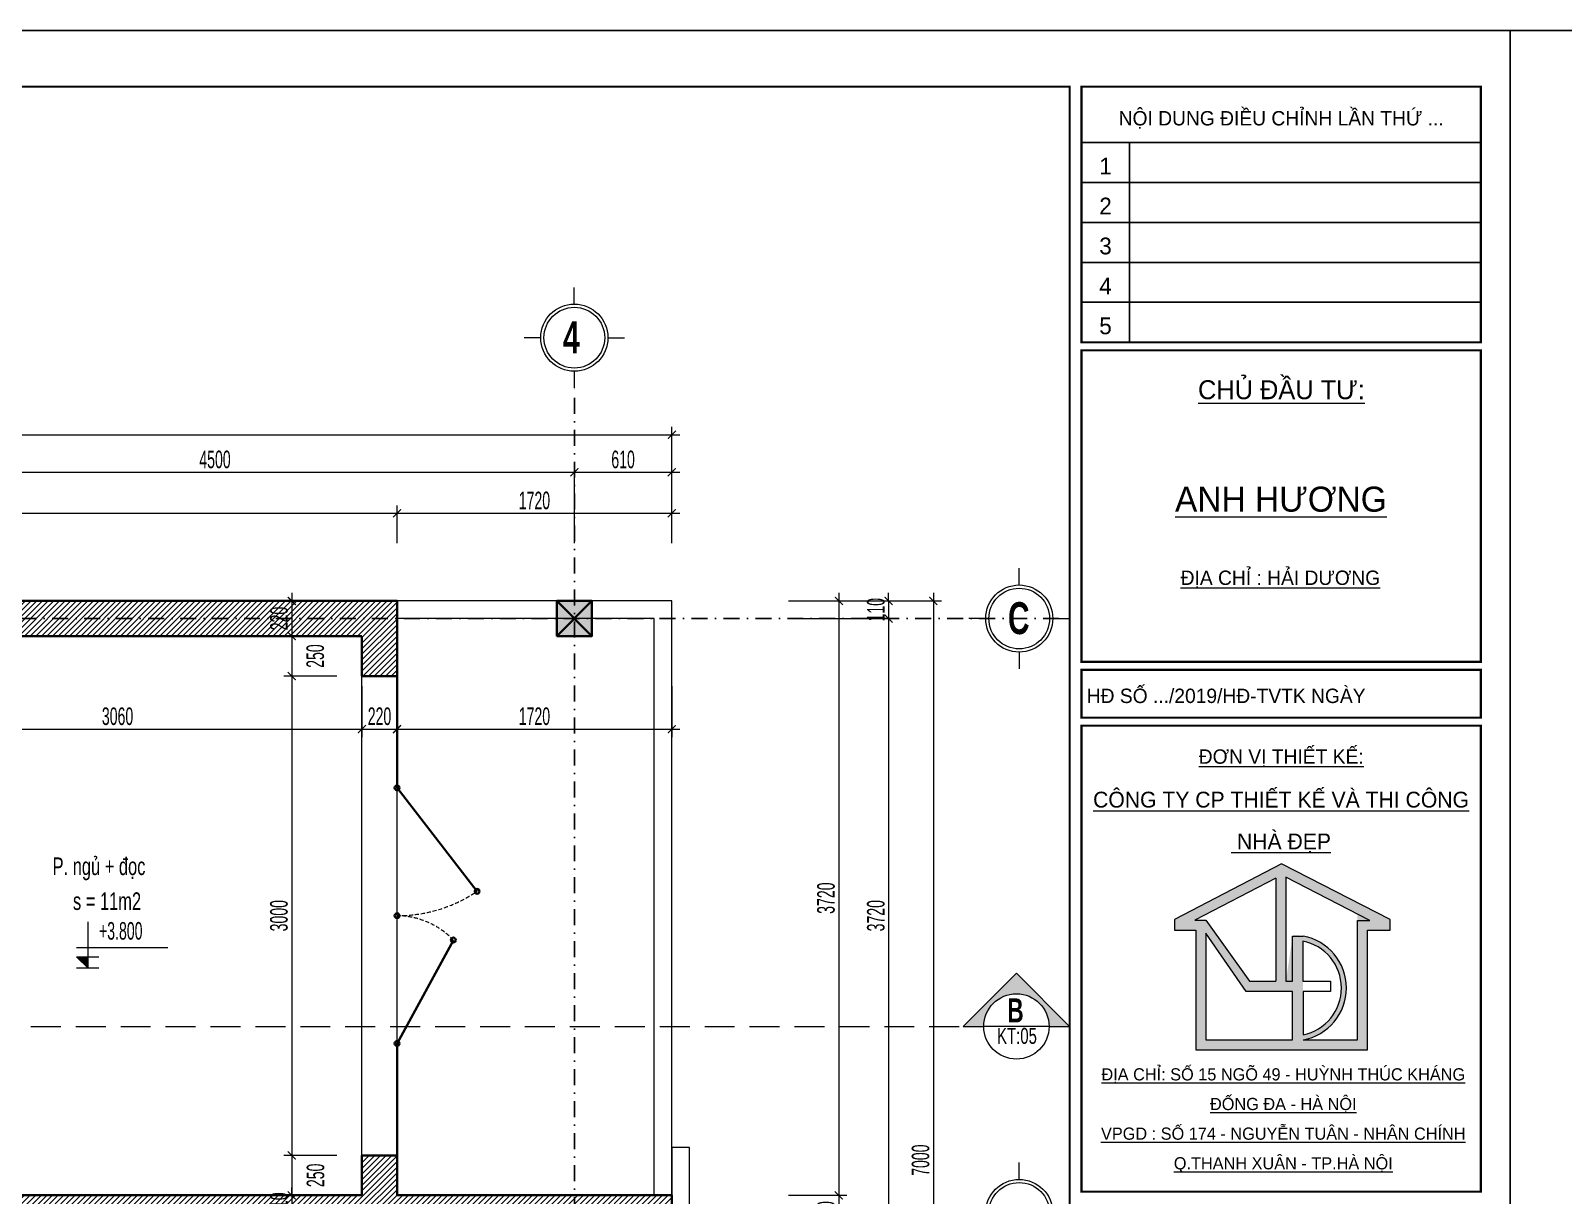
# Model space of a CAD drawing. Header units: inches. Extents: x 274208 to 641690, y -81912 to 129129.
# Drawn here: x 522857 to 532454, y 96778 to 104067 of the extents above; entities that cross this region are included whole.
import ezdxf
from ezdxf.enums import TextEntityAlignment as Align

# ---------------------------------------------------------------- set-up
doc = ezdxf.new("R2010")
doc.units = ezdxf.units.IN
doc.header["$MEASUREMENT"] = 0
doc.header["$PDMODE"] = 3
doc.linetypes.add('$1$HIDDEN', pattern=[0.375, 0.25, -0.125])
doc.linetypes.add('DASHDOT', pattern=[1, 0.5, -0.25, 0, -0.25])
for name, color, linetype, lineweight in [('01.Cut', 255, 'Continuous', 35), ('02.Thay', 145, 'Continuous', 20), ('03.Manh', 251, 'Continuous', 13), ('05.Text', 253, 'Continuous', 18), ('06.betong', 2, 'Continuous', 35), ('08.Dim', 156, 'Continuous', 15), ('09.Hatch', 250, 'Continuous', 5), ('11.Khung bo', 32, 'Continuous', 50), ('12.Khung', 36, 'Continuous', 25), ('DIM', 252, 'Continuous', 20), ('NN_KI HIEU', 22, 'Continuous', 18)]:
    doc.layers.add(name, color=color, linetype=linetype, lineweight=lineweight)
doc.layers.add('text', color=7, linetype='Continuous')
doc.layers.add('TRUC', color=250, linetype='DASHDOT')
doc.layers.add('Tpl_Bound', color=1, linetype='Continuous', plot=False)
doc.styles.add('AVANT', font='')
doc.styles.add('AVANTH', font='')
doc.styles.add('AVANTHB', font='')
doc.styles.add('TT5_Text Dim', font='hoatbif.shx', dxfattribs={"width": 0.6})
doc.styles.add('VnAvantH', font='')
doc.styles.get('AVANT').set_extended_font_data('.VnAvant')
doc.styles.get('AVANTH').set_extended_font_data('.VnAvantH')
doc.styles.get('AVANTHB').set_extended_font_data('.VnAvantH', bold=True)
doc.styles.get('VnAvantH').set_extended_font_data('.VnAvantH')
doc.dimstyles.new('TT5_Dim 1-50', dxfattribs={"dimscale": 50, "dimtxt": 2.2, "dimasz": 1, "dimexe": 1, "dimexo": 0.5, "dimgap": 0.5, "dimtad": 1, "dimdec": 0, "dimzin": 0, "dimdsep": 46, "dimtxsty": 'TT5_Text Dim', "dimblk": 'ARCHTICK', "dimcen": 0, "dimdle": 1, "dimclrd": 256, "dimclre": 256, "dimclrt": 1, "dimadec": 0, "dimazin": 0, "dimtfac": 0.015, "dimtdec": 0, "dimtix": 1, "dimtmove": 2, "dimatfit": 3, "dimldrblk": 'DOT', "dimfxl": 1, "dimtolj": 1, "dimtzin": 0, "dimlwd": -1, "dimlwe": -1, "dimarcsym": 1})

# ---------------------------------------------------------------- blocks, each defined once
blk = doc.blocks.new('100')
at = {"layer": '05.Text'}
h = blk.add_hatch(color=3, dxfattribs=at)
h.paths.add_polyline_path([(1897375, -927367), (1897375, -927501), (1897646, -927501), (1897646, -928998), (1898856, -928998), (1899794, -928998), (1899794, -927501), (1900078, -927501), (1900078, -927366), (1898717, -926668)])
h.paths.add_polyline_path([(1898772, -928138), (1898858, -927562, -0.921492), (1898987, -928872), (1899668, -928872), (1899668, -927297), (1898772, -926837)], flags=16)
h.paths.add_polyline_path([(1898646, -926846), (1898646, -928138), (1898318, -928138), (1897771, -927375), (1897631, -927375)], flags=16)
h.paths.add_polyline_path([(1898982, -927636, -0.822042), (1898987, -928808), (1898987, -928139), (1898982, -928139)], flags=16)
h.paths.add_polyline_path([(1897771, -927537), (1898273, -928265), (1898856, -928265), (1898856, -928872), (1897771, -928872)], flags=16)
for p, q in [((1898717, -926668), (1897375, -927367)), ((1900078, -927366), (1898717, -926668)), ((1898646, -926846), (1897631, -927375)), ((1898646, -926846), (1898646, -928138)), ((1899821, -927376), (1898772, -926837)), ((1898772, -926837), (1898772, -928138)), ((1897375, -927367), (1897375, -927501)), ((1897631, -927375), (1897771, -927375)), ((1897771, -927375), (1897771, -927375)), ((1897771, -927375), (1898318, -928138)), ((1899668, -928872), (1899668, -927376)), ((1899668, -927376), (1899821, -927376)), ((1900078, -927501), (1900078, -927366)), ((1897375, -927501), (1897646, -927501)), ((1897646, -927501), (1897646, -928998)), ((1897771, -927537), (1897771, -928872)), ((1898273, -928265), (1897771, -927537)), ((1899794, -928998), (1899794, -927501)), ((1899794, -927501), (1900078, -927501)), ((1898856, -928138), (1898856, -927573)), ((1898856, -928138), (1898856, -927573)), ((1898856, -927573), (1898987, -927573)), ((1898982, -927636), (1898982, -928139)), ((1898318, -928138), (1898646, -928138)), ((1898772, -928138), (1898856, -928138)), ((1898982, -928139), (1899330, -928139)), ((1899330, -928139), (1899330, -928265)), ((1898856, -928265), (1898273, -928265)), ((1898856, -928872), (1898856, -928265)), ((1899330, -928265), (1898987, -928265)), ((1898987, -928265), (1898987, -928808)), ((1897771, -928872), (1898856, -928872)), ((1898987, -928872), (1899668, -928872)), ((1897646, -928998), (1898856, -928998)), ((1898856, -928998), (1899794, -928998))]:
    blk.add_line(p, q, dxfattribs=at)
for radius, start, end in [(598, 281.4298, 79.1164), (660, 280.3316, 79.6684)]:
    blk.add_arc((1898869, -928223), radius, start, end, dxfattribs=at)
at = {"layer": '11.Khung bo', "const_width": 26.7}
for points in [[(1860913, -945240), (1860913, -916940), (1896063, -916940), (1896063, -945240)], [(1896213, -920140), (1896213, -916940), (1901213, -916940), (1901213, -920140)], [(1896213, -924140), (1901213, -924140), (1901213, -920240), (1896213, -920240)], [(1896213, -924840), (1901213, -924840), (1901213, -924240), (1896213, -924240)], [(1896213, -930771), (1901213, -930771), (1901213, -924940), (1896213, -924940)]]:
    blk.add_lwpolyline(points, close=True, dxfattribs=at)
at = {"layer": '12.Khung'}
for p, q in [((1896213, -917640), (1901213, -917640)), ((1896813, -920140), (1896813, -917640)), ((1896213, -918140), (1901213, -918140)), ((1896213, -918640), (1901213, -918640)), ((1896213, -919140), (1901213, -919140)), ((1896213, -919640), (1901213, -919640))]:
    blk.add_line(p, q, dxfattribs=at)
at = {"layer": '12.Khung', "color": 1}
blk.add_lwpolyline([(1901579, -945940), (1901579, -916240), (1859580, -916240), (1859580, -945940)], close=True, dxfattribs=at)
at = {"layer": '05.Text', "style": 'VnAvantH'}
for s, p in [('Néi dung ®iÒu chØnh lÇn thø ...', (1898713, -917329)), ('H§ sè .../2019/H§-TVTK ngµy ', (1898057, -924540))]:
    blk.add_text(s, height=180, dxfattribs=at).set_placement(p, align=Align.MIDDLE)
at = {"layer": '05.Text'}
for s, height, style, p in [('1', 210, 'AVANT', (1896513, -918040)), ('2', 210, 'AVANT', (1896513, -918540)), ('3', 210, 'AVANT', (1896513, -919040)), ('4', 210, 'AVANT', (1896513, -919540)), ('5', 210, 'AVANT', (1896513, -920040)), ('%%uChñ ®Çu t\xad:', 237.6, 'VnAvantH', (1898716, -920853)), ('%%Uanh H¦¥NG', 313.63, 'VnAvantH', (1898709, -922261)), ('%%U®Þa chØ : H¶I D¦¥NG', 180, 'VnAvantH', (1898703, -923178)), ('%%U®¬n vÞ thiÕt kÕ:', 180, 'VnAvantH', (1898713, -925416)), ('%%Uc«ng ty cp thiÕt kÕ vµ thi c«ng', 198, 'VnAvantH', (1898711, -925964)), ('%%U nhµ ®Ñp', 198, 'VnAvantH', (1898711, -926487)), ('%%U®Þa chØ: sè 15 ngâ 49 - huúnh thóc kh¸ng', 152.46, 'VnAvantH', (1898739, -929380)), ('%%U®èng ®a - hµ néi', 152.46, 'VnAvantH', (1898739, -929751)), ('%%Uvpgd : sè 174 - nguyÔn tu©n - nh©n chÝnh', 152.46, 'VnAvantH', (1898739, -930122)), ('%%Uq.thanh xu©n - tp.hµ néi', 152.46, 'VnAvantH', (1898739, -930493))]:
    blk.add_text(s, height=height, dxfattribs=dict(at, style=style)).set_placement(p, align=Align.CENTER)
blk = doc.blocks.new('\xad3yjrtuktyl')
at = {"layer": '06.betong'}
blk.add_hatch(color=0, dxfattribs=at).paths.add_polyline_path([(-110, -110), (110, -110), (110, 110), (-110, 110)])
at = {"layer": '06.betong', "color": 0}
for p, q in [((-110, 110), (110, -110)), ((-110, -110), (110, 110))]:
    blk.add_line(p, q, dxfattribs=at)
blk.add_lwpolyline([(-110, -110), (110, -110), (110, 110), (-110, 110)], close=True, dxfattribs=at)
blk = doc.blocks.new('DANHTRUC')
for p, q in [((980383, -947347), (980383, -947137)), ((979963, -947767), (979753, -947767)), ((980803, -947767), (981013, -947767)), ((980383, -948187), (980383, -948397))]:
    blk.add_line(p, q)
for radius in [420, 380]:
    blk.add_circle((980383, -947767), radius)
blk = doc.blocks.new('_ARCHTICK')
at = {"color": 0, "linetype": 'ByBlock', "const_width": 0.15}
blk.add_lwpolyline([(-0.5, -0.5), (0.5, 0.5)], dxfattribs=at)
blk = doc.blocks.new('*D470')
at = {"layer": '08.Dim', "transparency": 16777216}
for p, q in [((514871.6, 100858.6), (514871.6, 101095.9)), ((525151.6, 100858.6), (525151.6, 101095.9)), ((514821.6, 101045.9), (525201.6, 101045.9))]:
    blk.add_line(p, q, dxfattribs=at)
at = {"layer": 'Defpoints', "color": 0, "transparency": 16777216}
for p in [(525151.6, 101045.9), (514871.6, 100833.6), (525151.6, 100833.6)]:
    blk.add_point(p, dxfattribs=at)
at = {"layer": '08.Dim', "transparency": 16777216, "xscale": 50, "yscale": 50, "zscale": 50, "rotation": 180}
blk.add_blockref('_ARCHTICK', (514871.6, 101045.9), dxfattribs=at)
at = {"layer": '08.Dim', "transparency": 16777216, "xscale": 50, "yscale": 50, "zscale": 50}
blk.add_blockref('_ARCHTICK', (525151.6, 101045.9), dxfattribs=at)
at = {"layer": '08.Dim', "color": 1, "transparency": 16777216, "insert": (520011.6, 101125.9), "char_height": 110, "attachment_point": 5, "style": 'TT5_Text Dim'}
blk.add_mtext('\\A1;10280', dxfattribs=at)
blk = doc.blocks.new('_DOT')
at = {"color": 1, "linetype": 'ByBlock'}
blk.add_line((-0.5, 0), (-1, 0), dxfattribs=at)
at = {"color": 1, "linetype": 'ByBlock', "const_width": 0.5}
blk.add_lwpolyline([(-0.25, 0, 1), (0.25, 0, 1)], format="xyb", close=True, dxfattribs=at)
blk = doc.blocks.new('*D471')
at = {"layer": '08.Dim', "transparency": 16777216}
for p, q in [((525151.6, 100858.6), (525151.6, 101095.9)), ((526871.6, 100858.6), (526871.6, 101095.9)), ((525101.6, 101045.9), (526921.6, 101045.9))]:
    blk.add_line(p, q, dxfattribs=at)
at = {"layer": 'Defpoints', "color": 0, "transparency": 16777216}
for p in [(526871.6, 101045.9), (525151.6, 100833.6), (526871.6, 100833.6)]:
    blk.add_point(p, dxfattribs=at)
at = {"layer": '08.Dim', "transparency": 16777216, "xscale": 50, "yscale": 50, "zscale": 50, "rotation": 180}
blk.add_blockref('_ARCHTICK', (525151.6, 101045.9), dxfattribs=at)
at = {"layer": '08.Dim', "transparency": 16777216, "xscale": 50, "yscale": 50, "zscale": 50}
blk.add_blockref('_ARCHTICK', (526871.6, 101045.9), dxfattribs=at)
at = {"layer": '08.Dim', "color": 1, "transparency": 16777216, "insert": (526011.6, 101125.9), "char_height": 110, "attachment_point": 5, "style": 'TT5_Text Dim'}
blk.add_mtext('\\A1;1720', dxfattribs=at)
blk = doc.blocks.new('*D475')
at = {"layer": '08.Dim', "transparency": 16777216}
for p, q in [((521761.6, 100858.6), (521761.6, 101352.6)), ((526261.6, 100858.6), (526261.6, 101352.6)), ((521711.6, 101302.6), (526311.6, 101302.6))]:
    blk.add_line(p, q, dxfattribs=at)
at = {"layer": 'Defpoints', "color": 0, "transparency": 16777216}
for p in [(526261.6, 101302.6), (521761.6, 100833.6), (526261.6, 100833.6)]:
    blk.add_point(p, dxfattribs=at)
at = {"layer": '08.Dim', "transparency": 16777216, "xscale": 50, "yscale": 50, "zscale": 50, "rotation": 180}
blk.add_blockref('_ARCHTICK', (521761.6, 101302.6), dxfattribs=at)
at = {"layer": '08.Dim', "transparency": 16777216, "xscale": 50, "yscale": 50, "zscale": 50}
blk.add_blockref('_ARCHTICK', (526261.6, 101302.6), dxfattribs=at)
at = {"layer": '08.Dim', "color": 1, "transparency": 16777216, "insert": (524011.6, 101382.6), "char_height": 110, "attachment_point": 5, "style": 'TT5_Text Dim'}
blk.add_mtext('\\A1;4500', dxfattribs=at)
blk = doc.blocks.new('*D476')
at = {"layer": '08.Dim', "transparency": 16777216}
for p, q in [((526261.6, 100858.6), (526261.6, 101352.6)), ((526871.6, 100858.6), (526871.6, 101352.6)), ((526211.6, 101302.6), (526921.6, 101302.6))]:
    blk.add_line(p, q, dxfattribs=at)
at = {"layer": 'Defpoints', "color": 0, "transparency": 16777216}
for p in [(526871.6, 101302.6), (526261.6, 100833.6), (526871.6, 100833.6)]:
    blk.add_point(p, dxfattribs=at)
at = {"layer": '08.Dim', "transparency": 16777216, "xscale": 50, "yscale": 50, "zscale": 50, "rotation": 180}
blk.add_blockref('_ARCHTICK', (526261.6, 101302.6), dxfattribs=at)
at = {"layer": '08.Dim', "transparency": 16777216, "xscale": 50, "yscale": 50, "zscale": 50}
blk.add_blockref('_ARCHTICK', (526871.6, 101302.6), dxfattribs=at)
at = {"layer": '08.Dim', "color": 1, "transparency": 16777216, "insert": (526566.6, 101382.6), "char_height": 110, "attachment_point": 5, "style": 'TT5_Text Dim'}
blk.add_mtext('\\A1;610', dxfattribs=at)
blk = doc.blocks.new('*D477')
at = {"layer": '08.Dim', "transparency": 16777216}
for p, q in [((514821.6, 101537.6), (526921.6, 101537.6)), ((514871.6, 100858.6), (514871.6, 101587.6)), ((526871.6, 100858.6), (526871.6, 101587.6))]:
    blk.add_line(p, q, dxfattribs=at)
at = {"layer": 'Defpoints', "color": 0, "transparency": 16777216}
for p in [(526871.6, 101537.6), (514871.6, 100833.6), (526871.6, 100833.6)]:
    blk.add_point(p, dxfattribs=at)
at = {"layer": '08.Dim', "transparency": 16777216, "xscale": 50, "yscale": 50, "zscale": 50, "rotation": 180}
blk.add_blockref('_ARCHTICK', (514871.6, 101537.6), dxfattribs=at)
at = {"layer": '08.Dim', "transparency": 16777216, "xscale": 50, "yscale": 50, "zscale": 50}
blk.add_blockref('_ARCHTICK', (526871.6, 101537.6), dxfattribs=at)
at = {"layer": '08.Dim', "color": 1, "transparency": 16777216, "insert": (520871.6, 101617.6), "char_height": 110, "attachment_point": 5, "style": 'TT5_Text Dim'}
blk.add_mtext('\\A1;12000', dxfattribs=at)
blk = doc.blocks.new('*D478')
at = {"layer": '08.Dim', "transparency": 16777216}
for p, q in [((527602.7, 100497.6), (527967.3, 100497.6)), ((527917.3, 100547.6), (527917.3, 96727.6)), ((527602.7, 96777.6), (527967.3, 96777.6))]:
    blk.add_line(p, q, dxfattribs=at)
at = {"layer": 'Defpoints', "color": 0, "transparency": 16777216}
for p in [(527577.7, 100497.6), (527577.7, 96777.6), (527917.3, 96777.6)]:
    blk.add_point(p, dxfattribs=at)
at = {"layer": '08.Dim', "transparency": 16777216, "xscale": 50, "yscale": 50, "zscale": 50}
for p, rotation in [((527917.3, 100497.6), 90), ((527917.3, 96777.6), 270)]:
    blk.add_blockref('_ARCHTICK', p, dxfattribs=dict(at, rotation=rotation))
at = {"layer": '08.Dim', "color": 1, "transparency": 16777216, "insert": (527837.3, 98637.6), "char_height": 110, "attachment_point": 5, "rotation": 90, "style": 'TT5_Text Dim'}
blk.add_mtext('\\A1;3720', dxfattribs=at)
blk = doc.blocks.new('*D479')
at = {"layer": '08.Dim', "transparency": 16777216}
for p, q in [((527917.3, 96827.6), (527917.3, 96507.6)), ((527602.7, 96777.6), (527967.3, 96777.6)), ((527602.7, 96557.6), (527967.3, 96557.6))]:
    blk.add_line(p, q, dxfattribs=at)
at = {"layer": 'Defpoints', "color": 0, "transparency": 16777216}
for p in [(527577.7, 96777.6), (527577.7, 96557.6), (527917.3, 96557.6)]:
    blk.add_point(p, dxfattribs=at)
at = {"layer": '08.Dim', "transparency": 16777216, "xscale": 50, "yscale": 50, "zscale": 50}
for p, rotation in [((527917.3, 96777.6), 90), ((527917.3, 96557.6), 270)]:
    blk.add_blockref('_ARCHTICK', p, dxfattribs=dict(at, rotation=rotation))
at = {"layer": '08.Dim', "color": 1, "transparency": 16777216, "insert": (527837.3, 96667.6), "char_height": 110, "attachment_point": 5, "rotation": 90, "style": 'TT5_Text Dim'}
blk.add_mtext('\\A1;220', dxfattribs=at)
blk = doc.blocks.new('*D484')
at = {"layer": '08.Dim', "transparency": 16777216}
for p, q in [((527602.7, 100497.6), (528279.4, 100497.6)), ((528229.4, 100497.6), (528229.4, 100547.6)), ((528229.4, 100497.6), (528229.4, 100387.6)), ((527602.7, 100387.6), (528279.4, 100387.6)), ((528229.4, 100387.6), (528229.4, 100337.6))]:
    blk.add_line(p, q, dxfattribs=at)
at = {"layer": 'Defpoints', "color": 0, "transparency": 16777216}
for p in [(527577.7, 100497.6), (527577.7, 100387.6), (528229.4, 100387.6)]:
    blk.add_point(p, dxfattribs=at)
at = {"layer": '08.Dim', "transparency": 16777216, "xscale": 50, "yscale": 50, "zscale": 50}
for p, rotation in [((528229.4, 100497.6), 270), ((528229.4, 100387.6), 90)]:
    blk.add_blockref('_ARCHTICK', p, dxfattribs=dict(at, rotation=rotation))
at = {"layer": '08.Dim', "color": 1, "transparency": 16777216, "insert": (528149.4, 100442.6), "char_height": 110, "attachment_point": 5, "rotation": 90, "style": 'TT5_Text Dim'}
blk.add_mtext('\\A1;110', dxfattribs=at)
blk = doc.blocks.new('*D485')
at = {"layer": '08.Dim', "transparency": 16777216}
for p, q in [((527602.7, 100387.6), (528279.4, 100387.6)), ((528229.4, 100437.6), (528229.4, 96617.6)), ((527602.7, 96667.6), (528279.4, 96667.6))]:
    blk.add_line(p, q, dxfattribs=at)
at = {"layer": 'Defpoints', "color": 0, "transparency": 16777216}
for p in [(527577.7, 100387.6), (527577.7, 96667.6), (528229.4, 96667.6)]:
    blk.add_point(p, dxfattribs=at)
at = {"layer": '08.Dim', "transparency": 16777216, "xscale": 50, "yscale": 50, "zscale": 50}
for p, rotation in [((528229.4, 100387.6), 90), ((528229.4, 96667.6), 270)]:
    blk.add_blockref('_ARCHTICK', p, dxfattribs=dict(at, rotation=rotation))
at = {"layer": '08.Dim', "color": 1, "transparency": 16777216, "insert": (528149.4, 98527.6), "char_height": 110, "attachment_point": 5, "rotation": 90, "style": 'TT5_Text Dim'}
blk.add_mtext('\\A1;3720', dxfattribs=at)
blk = doc.blocks.new('*D488')
at = {"layer": '08.Dim', "transparency": 16777216}
for p, q in [((527602.7, 100497.6), (528559.5, 100497.6)), ((528509.5, 100547.6), (528509.5, 93447.6)), ((527602.7, 93497.6), (528559.5, 93497.6))]:
    blk.add_line(p, q, dxfattribs=at)
at = {"layer": 'Defpoints', "color": 0, "transparency": 16777216}
for p in [(527577.7, 100497.6), (527577.7, 93497.6), (528509.5, 93497.6)]:
    blk.add_point(p, dxfattribs=at)
at = {"layer": '08.Dim', "transparency": 16777216, "xscale": 50, "yscale": 50, "zscale": 50}
for p, rotation in [((528509.5, 100497.6), 90), ((528509.5, 93497.6), 270)]:
    blk.add_blockref('_ARCHTICK', p, dxfattribs=dict(at, rotation=rotation))
at = {"layer": '08.Dim', "color": 1, "transparency": 16777216, "insert": (528429.5, 96997.6), "char_height": 110, "attachment_point": 5, "rotation": 90, "style": 'TT5_Text Dim'}
blk.add_mtext('\\A1;7000', dxfattribs=at)
blk = doc.blocks.new('A$C4E7C6F34')
at = {"layer": 'DIM'}
blk.add_hatch(color=256, dxfattribs=at).paths.add_polyline_path([(-38, 0), (-38, 138), (-178, 138)])
for p, q in [((-38, 576), (-38, 0)), ((964, 248), (-178, 248)), ((-178, 138), (101, 138)), ((-178, 138), (-38, 0)), ((-178, 0), (101, 0))]:
    blk.add_line(p, q, dxfattribs=at)
at = {"layer": 'text', "style": 'TT5_Text Dim', "flags": 8}
blk.add_attdef('%%P0.000', text='', height=220, dxfattribs=at).set_placement((102, 461), align=Align.MIDDLE_LEFT)
blk = doc.blocks.new('*D543')
at = {"layer": '08.Dim', "transparency": 16777216}
for p, q in [((524774.5, 100497.6), (524442.3, 100497.6)), ((524492.3, 100547.6), (524492.3, 100227.6)), ((524774.5, 100277.6), (524442.3, 100277.6))]:
    blk.add_line(p, q, dxfattribs=at)
at = {"layer": 'Defpoints', "color": 0, "transparency": 16777216}
for p in [(524799.5, 100497.6), (524492.3, 100277.6), (524799.5, 100277.6)]:
    blk.add_point(p, dxfattribs=at)
at = {"layer": '08.Dim', "transparency": 16777216, "xscale": 50, "yscale": 50, "zscale": 50}
for p, rotation in [((524492.3, 100497.6), 90), ((524492.3, 100277.6), 270)]:
    blk.add_blockref('_ARCHTICK', p, dxfattribs=dict(at, rotation=rotation))
at = {"layer": '08.Dim', "color": 1, "transparency": 16777216, "insert": (524412.3, 100387.6), "char_height": 110, "attachment_point": 5, "rotation": 90, "style": 'TT5_Text Dim'}
blk.add_mtext('\\A1;220', dxfattribs=at)
blk = doc.blocks.new('*D544')
at = {"layer": '08.Dim', "transparency": 16777216}
for p, q in [((524492.3, 100327.6), (524492.3, 99977.6)), ((524774.5, 100277.6), (524442.3, 100277.6)), ((524774.5, 100027.6), (524442.3, 100027.6))]:
    blk.add_line(p, q, dxfattribs=at)
at = {"layer": 'Defpoints', "color": 0, "transparency": 16777216}
for p in [(524799.5, 100277.6), (524492.3, 100027.6), (524799.5, 100027.6)]:
    blk.add_point(p, dxfattribs=at)
at = {"layer": '08.Dim', "transparency": 16777216, "xscale": 50, "yscale": 50, "zscale": 50}
for p, rotation in [((524492.3, 100277.6), 90), ((524492.3, 100027.6), 270)]:
    blk.add_blockref('_ARCHTICK', p, dxfattribs=dict(at, rotation=rotation))
at = {"layer": '08.Dim', "color": 1, "transparency": 16777216, "insert": (524639.6, 100152.6), "char_height": 110, "attachment_point": 5, "rotation": 90, "style": 'TT5_Text Dim'}
blk.add_mtext('\\A1;250', dxfattribs=at)
blk = doc.blocks.new('*D545')
at = {"layer": '08.Dim', "transparency": 16777216}
for p, q in [((524774.5, 100027.6), (524442.3, 100027.6)), ((524492.3, 100077.6), (524492.3, 96977.6)), ((524774.5, 97027.6), (524442.3, 97027.6))]:
    blk.add_line(p, q, dxfattribs=at)
at = {"layer": 'Defpoints', "color": 0, "transparency": 16777216}
for p in [(524799.5, 100027.6), (524492.3, 97027.6), (524799.5, 97027.6)]:
    blk.add_point(p, dxfattribs=at)
at = {"layer": '08.Dim', "transparency": 16777216, "xscale": 50, "yscale": 50, "zscale": 50}
for p, rotation in [((524492.3, 100027.6), 90), ((524492.3, 97027.6), 270)]:
    blk.add_blockref('_ARCHTICK', p, dxfattribs=dict(at, rotation=rotation))
at = {"layer": '08.Dim', "color": 1, "transparency": 16777216, "insert": (524412.3, 98527.6), "char_height": 110, "attachment_point": 5, "rotation": 90, "style": 'TT5_Text Dim'}
blk.add_mtext('\\A1;3000', dxfattribs=at)
blk = doc.blocks.new('*D546')
at = {"layer": '08.Dim', "transparency": 16777216}
for p, q in [((524774.5, 97027.6), (524442.3, 97027.6)), ((524492.3, 97077.6), (524492.3, 96727.6)), ((524774.5, 96777.6), (524442.3, 96777.6))]:
    blk.add_line(p, q, dxfattribs=at)
at = {"layer": 'Defpoints', "color": 0, "transparency": 16777216}
for p in [(524799.5, 97027.6), (524492.3, 96777.6), (524799.5, 96777.6)]:
    blk.add_point(p, dxfattribs=at)
at = {"layer": '08.Dim', "transparency": 16777216, "xscale": 50, "yscale": 50, "zscale": 50}
for p, rotation in [((524492.3, 97027.6), 90), ((524492.3, 96777.6), 270)]:
    blk.add_blockref('_ARCHTICK', p, dxfattribs=dict(at, rotation=rotation))
at = {"layer": '08.Dim', "color": 1, "transparency": 16777216, "insert": (524641.4, 96902.6), "char_height": 110, "attachment_point": 5, "rotation": 90, "style": 'TT5_Text Dim'}
blk.add_mtext('\\A1;250', dxfattribs=at)
blk = doc.blocks.new('*D547')
at = {"layer": '08.Dim', "transparency": 16777216}
for p, q in [((524492.3, 96777.6), (524492.3, 96827.6)), ((524774.5, 96777.6), (524442.3, 96777.6)), ((524492.3, 96777.6), (524492.3, 96667.6)), ((524774.5, 96667.6), (524442.3, 96667.6)), ((524492.3, 96667.6), (524492.3, 96617.6))]:
    blk.add_line(p, q, dxfattribs=at)
at = {"layer": 'Defpoints', "color": 0, "transparency": 16777216}
for p in [(524799.5, 96777.6), (524492.3, 96667.6), (524799.5, 96667.6)]:
    blk.add_point(p, dxfattribs=at)
at = {"layer": '08.Dim', "transparency": 16777216, "xscale": 50, "yscale": 50, "zscale": 50}
for p, rotation in [((524492.3, 96777.6), 270), ((524492.3, 96667.6), 90)]:
    blk.add_blockref('_ARCHTICK', p, dxfattribs=dict(at, rotation=rotation))
at = {"layer": '08.Dim', "color": 1, "transparency": 16777216, "insert": (524412.3, 96722.6), "char_height": 110, "attachment_point": 5, "rotation": 90, "style": 'TT5_Text Dim'}
blk.add_mtext('\\A1;110', dxfattribs=at)
blk = doc.blocks.new('*D572')
at = {"layer": '08.Dim', "transparency": 16777216}
for p, q in [((521871.6, 99964.6), (521871.6, 99645.4)), ((524931.6, 99964.6), (524931.6, 99645.4)), ((521821.6, 99695.4), (524981.6, 99695.4))]:
    blk.add_line(p, q, dxfattribs=at)
at = {"layer": 'Defpoints', "color": 0, "transparency": 16777216}
for p in [(521871.6, 99989.6), (524931.6, 99989.6), (524931.6, 99695.4)]:
    blk.add_point(p, dxfattribs=at)
at = {"layer": '08.Dim', "transparency": 16777216, "xscale": 50, "yscale": 50, "zscale": 50, "rotation": 180}
blk.add_blockref('_ARCHTICK', (521871.6, 99695.4), dxfattribs=at)
at = {"layer": '08.Dim', "transparency": 16777216, "xscale": 50, "yscale": 50, "zscale": 50}
blk.add_blockref('_ARCHTICK', (524931.6, 99695.4), dxfattribs=at)
at = {"layer": '08.Dim', "color": 1, "transparency": 16777216, "insert": (523401.6, 99775.4), "char_height": 110, "attachment_point": 5, "style": 'TT5_Text Dim'}
blk.add_mtext('\\A1;3060', dxfattribs=at)
blk = doc.blocks.new('*D573')
at = {"layer": '08.Dim', "transparency": 16777216}
for p, q in [((524931.6, 99964.6), (524931.6, 99645.4)), ((525151.6, 99964.6), (525151.6, 99645.4)), ((524881.6, 99695.4), (525201.6, 99695.4))]:
    blk.add_line(p, q, dxfattribs=at)
at = {"layer": 'Defpoints', "color": 0, "transparency": 16777216}
for p in [(524931.6, 99989.6), (525151.6, 99989.6), (525151.6, 99695.4)]:
    blk.add_point(p, dxfattribs=at)
at = {"layer": '08.Dim', "transparency": 16777216, "xscale": 50, "yscale": 50, "zscale": 50, "rotation": 180}
blk.add_blockref('_ARCHTICK', (524931.6, 99695.4), dxfattribs=at)
at = {"layer": '08.Dim', "transparency": 16777216, "xscale": 50, "yscale": 50, "zscale": 50}
blk.add_blockref('_ARCHTICK', (525151.6, 99695.4), dxfattribs=at)
at = {"layer": '08.Dim', "color": 1, "transparency": 16777216, "insert": (525041.6, 99775.4), "char_height": 110, "attachment_point": 5, "style": 'TT5_Text Dim'}
blk.add_mtext('\\A1;220', dxfattribs=at)
blk = doc.blocks.new('*D574')
at = {"layer": '08.Dim', "transparency": 16777216}
for p, q in [((525151.6, 99964.6), (525151.6, 99645.4)), ((526871.6, 99964.6), (526871.6, 99645.4)), ((525101.6, 99695.4), (526921.6, 99695.4))]:
    blk.add_line(p, q, dxfattribs=at)
at = {"layer": 'Defpoints', "color": 0, "transparency": 16777216}
for p in [(525151.6, 99989.6), (526871.6, 99989.6), (526871.6, 99695.4)]:
    blk.add_point(p, dxfattribs=at)
at = {"layer": '08.Dim', "transparency": 16777216, "xscale": 50, "yscale": 50, "zscale": 50, "rotation": 180}
blk.add_blockref('_ARCHTICK', (525151.6, 99695.4), dxfattribs=at)
at = {"layer": '08.Dim', "transparency": 16777216, "xscale": 50, "yscale": 50, "zscale": 50}
blk.add_blockref('_ARCHTICK', (526871.6, 99695.4), dxfattribs=at)
at = {"layer": '08.Dim', "color": 1, "transparency": 16777216, "insert": (526011.6, 99775.4), "char_height": 110, "attachment_point": 5, "style": 'TT5_Text Dim'}
blk.add_mtext('\\A1;1720', dxfattribs=at)

msp = doc.modelspace()

# ---------------------------------------------------------------- hatches: boundary and pattern name
at = {"layer": '09.Hatch'}
h = msp.add_hatch(dxfattribs=at)
h.set_pattern_fill('ANSI31', color=256, scale=200)
h.set_pattern_definition([(45, (514871.582, 93497.585), (-17.67767, 17.67767), [])])
h.paths.add_polyline_path([(515091.6, 100277.6), (516641.6, 100277.6), (518741.6, 100277.6), (518741.6, 97817.6), (518851.6, 97817.6), (518851.6, 100277.6), (519351.6, 100277.6), (521651.6, 100277.6), (521651.6, 97817.6), (521871.6, 97817.6), (521871.6, 100277.6), (524931.6, 100277.6), (524931.6, 100027.6), (525151.6, 100027.6), (525151.6, 100497.6), (519351.6, 100497.6), (516641.6, 100497.6), (514871.6, 100497.6), (514871.6, 99427.6), (515091.6, 99427.6)])
h.paths.add_polyline_path([(515091.6, 96667.6), (518741.6, 96667.6), (518741.6, 96447.6), (518851.6, 96447.6), (518851.6, 96777.6), (518851.6, 96887.6), (518741.6, 96887.6), (518741.6, 96777.6), (515091.6, 96777.6), (515091.6, 97627.6), (514871.6, 97627.6), (514871.6, 94857.6), (514871.6, 93497.6), (516691.6, 93497.6), (516691.6, 93717.6), (515091.6, 93717.6), (515091.6, 94857.6)])
h.paths.add_polyline_path([(518741.6, 93717.6), (518091.6, 93717.6), (518091.6, 93497.6), (519851.6, 93497.6), (519851.6, 93717.6), (518851.6, 93717.6), (518851.6, 95017.6), (520741.6, 95017.6), (520741.6, 95127.6), (518851.6, 95127.6), (518851.6, 95517.6), (518741.6, 95517.6)])
h.paths.add_polyline_path([(522161.6, 93497.6), (522161.6, 93717.6), (521761.6, 93717.6), (521761.6, 95517.6), (521651.6, 95517.6), (521651.6, 95127.6), (521541.6, 95127.6), (521541.6, 95017.6), (521651.6, 95017.6), (521651.6, 93717.6), (520451.6, 93717.6), (520451.6, 93497.6)])
h.paths.add_polyline_path([(523361.6, 93717.6), (523361.6, 93497.6), (526871.6, 93497.6), (527171.6, 93497.6), (527171.6, 93717.6), (526871.6, 93717.6), (526871.6, 94717.6), (526981.6, 94717.6), (526981.6, 95117.6), (526651.6, 95117.6), (526651.6, 93717.6)])
h.paths.add_polyline_path([(525151.6, 96777.6), (525151.6, 97027.6), (524931.6, 97027.6), (524931.6, 96777.6), (521871.6, 96777.6), (521871.6, 96887.6), (521651.6, 96887.6), (521651.6, 96777.6), (521651.6, 96447.6), (521761.6, 96447.6), (521761.6, 96667.6), (524931.6, 96667.6), (524931.6, 96557.6), (526651.6, 96557.6), (526871.6, 96557.6), (526871.6, 96777.6), (525871.6, 96777.6)])
msp.add_hatch(color=256, dxfattribs=at).paths.add_polyline_path([(529233.9, 97834.6), (529362.1, 97834.6), (529029.4, 98167.3), (528696.7, 97834.6), (528824.9, 97834.6, -0.414214), (529029.4, 98039.2, -0.414214)])

# ---------------------------------------------------------------- linework, layer by layer
at = {"layer": '01.Cut'}
for p, q in [((525151.6, 100497.6), (519351.6, 100497.6)), ((525151.6, 100027.6), (525151.6, 100497.6)), ((524931.6, 100277.6), (521871.6, 100277.6)), ((524931.6, 100027.6), (524931.6, 100277.6)), ((524931.6, 100027.6), (525151.6, 100027.6)), ((524931.6, 96777.6), (524931.6, 97027.6)), ((524931.6, 97027.6), (525151.6, 97027.6)), ((525151.6, 96777.6), (525151.6, 97027.6)), ((521871.6, 96777.6), (524931.6, 96777.6)), ((525151.6, 96777.6), (525871.6, 96777.6)), ((525871.6, 96777.6), (526871.6, 96777.6)), ((526871.6, 96557.6), (526871.6, 96777.6))]:
    msp.add_line(p, q, dxfattribs=at)
at = {"layer": '01.Cut', "color": 3}
for p, q in [((525151.6, 99327.6), (525151.6, 100027.6)), ((525151.6, 99327.6), (525652.6, 98680)), ((525151.6, 97727.6), (525503.9, 98375.2)), ((525151.6, 97727.6), (525151.6, 97027.6))]:
    msp.add_line(p, q, dxfattribs=at)
at = {"layer": '01.Cut'}
for centre in [(525151.6, 99327.6), (525652.6, 98680), (525151.6, 98527.6), (525503.9, 98375.2), (525151.6, 97727.6)]:
    msp.add_circle(centre, 15.1, dxfattribs=at)
at = {"layer": '02.Thay'}
for p, q in [((529029.4, 98167.3), (528696.7, 97834.6)), ((529029.4, 98167.3), (529362.1, 97834.6)), ((528696.7, 97834.6), (528824.9, 97834.6)), ((529233.9, 97834.6), (528824.9, 97834.6)), ((529233.9, 97834.6), (529362.1, 97834.6))]:
    msp.add_line(p, q, dxfattribs=at)
msp.add_circle((529029.4, 97834.6), 204.5, dxfattribs=at)
at = {"layer": '03.Manh'}
for p, q in [((526871.6, 100497.6), (525151.6, 100497.6)), ((526871.6, 96777.6), (526871.6, 100497.6)), ((526761.6, 100387.6), (525151.6, 100387.6)), ((526761.6, 96777.6), (526761.6, 100387.6)), ((524931.6, 97027.6), (524931.6, 100027.6)), ((525151.6, 97727.6), (525151.6, 99327.6))]:
    msp.add_line(p, q, dxfattribs=at)
msp.add_lwpolyline([(526981.6, 95117.6), (526981.6, 97077.6), (526871.6, 97077.6), (526871.6, 96777.6)], dxfattribs=at)
at = {"layer": '03.Manh', "linetype": '$1$HIDDEN', "ltscale": 100}
for centre, radius, start, end in [((525151.6, 99427.6), 900, 270, 303.83058), ((525147.7, 98035.2), 492.4, 43.67008, 89.54717)]:
    msp.add_arc(centre, radius, start, end, dxfattribs=at)
at = {"layer": 'NN_KI HIEU', "linetype": '$1$HIDDEN', "ltscale": 750}
msp.add_lwpolyline([(512452.5, 97834.6), (528731.5, 97834.6)], dxfattribs=at)
at = {"layer": 'Tpl_Bound', "color": 1}
for points in [[(511120.6, 89216.7), (511120.6, 104066.6), (532120.4, 104066.6), (532120.4, 89216.7)], [(532120.4, 89216.7), (532120.4, 104066.6), (553120.2, 104066.6), (553120.2, 89216.7)]]:
    msp.add_lwpolyline(points, close=True, dxfattribs=at)
at = {"layer": 'TRUC', "ltscale": 200}
for p, q in [((526261.6, 92064.6), (526261.6, 101862.1)), ((511787.2, 100387.6), (529362.1, 100387.6))]:
    msp.add_line(p, q, dxfattribs=at)

# ---------------------------------------------------------------- block references
at = {"layer": '01.Cut'}
msp.add_blockref('\xad3yjrtuktyl', (526261.6, 100387.6), dxfattribs=at)
at = {"layer": '05.Text', "xscale": 0.5, "yscale": 0.5, "zscale": 0.5}
for name, p in [('100', (-418669.3, 562186.6)), ('100', (-397669.4, 562186.6)), ('DANHTRUC', (36069.9, 576028.7)), ('DANHTRUC', (38855.4, 574270.9)), ('DANHTRUC', (38855.4, 570550.9))]:
    msp.add_blockref(name, p, dxfattribs=at)
at = {"layer": '08.Dim'}
ref = msp.add_blockref('A$C4E7C6F34', (523234.2, 98202.2), dxfattribs=dict(at, xscale=0.5, yscale=0.5, zscale=0.5))
ref.add_attrib('%%P0.000', '+3.800', dxfattribs={"layer": 'text', "height": 110, "style": 'TT5_Text Dim', "width": 0.6, "flags": 8}).set_placement((523285.4, 98432.9), align=Align.MIDDLE_LEFT)

# ---------------------------------------------------------------- texts
at = {"layer": '05.Text', "width": 0.7}
for s, height, style, p in [('4', 200, 'AVANTHB', (526190.8, 102047.8)), ('c', 200, 'AVANTHB', (528976.3, 100289.9)), ('P. ngñ + ®äc', 110, 'TT5_Text Dim', (522995, 98782)), ('s = 11m2', 110, 'TT5_Text Dim', (523122.6, 98563.6))]:
    msp.add_text(s, height=height, dxfattribs=dict(at, style=style)).set_placement(p)
for s, height, style, p in [('b', 150, 'AVANTHB', (529023.7, 97934.9)), ('KT:05', 100, 'AVANTH', (529032.8, 97775.6))]:
    msp.add_text(s, height=height, dxfattribs=dict(at, style=style)).set_placement(p, align=Align.MIDDLE_CENTER)

# ---------------------------------------------------------------- dimensions: what is measured, and where the dimension line sits
at = {"layer": '08.Dim'}
for base, p1, p2, picture, middle in [((526871.6, 101537.6), (514871.6, 100833.6), (526871.6, 100833.6), '*D477', (520871.6, 101617.6)), ((526261.6, 101302.6), (521761.6, 100833.6), (526261.6, 100833.6), '*D475', (524011.6, 101382.6)), ((526871.6, 101302.6), (526261.6, 100833.6), (526871.6, 100833.6), '*D476', (526566.6, 101382.6)), ((525151.6, 101045.9), (514871.6, 100833.6), (525151.6, 100833.6), '*D470', (520011.6, 101125.9)), ((526871.6, 101045.9), (525151.6, 100833.6), (526871.6, 100833.6), '*D471', (526011.6, 101125.9)), ((524931.6, 99695.4), (521871.6, 99989.6), (524931.6, 99989.6), '*D572', (523401.6, 99775.4)), ((525151.6, 99695.4), (524931.6, 99989.6), (525151.6, 99989.6), '*D573', (525041.6, 99775.4)), ((526871.6, 99695.4), (525151.6, 99989.6), (526871.6, 99989.6), '*D574', (526011.6, 99775.4))]:
    dim = msp.add_linear_dim(base=base, p1=p1, p2=p2, dimstyle='TT5_Dim 1-50', dxfattribs=at)
    dim.commit()
    dim.dimension.update_dxf_attribs({"geometry": picture, "text_midpoint": middle})
for base, p1, p2, picture, middle in [((524492.3, 100277.6), (524799.5, 100497.6), (524799.5, 100277.6), '*D543', (524412.3, 100387.6)), ((528229.4, 100387.6), (527577.7, 100497.6), (527577.7, 100387.6), '*D484', (528149.4, 100442.6)), ((527917.3, 96777.6), (527577.7, 100497.6), (527577.7, 96777.6), '*D478', (527837.3, 98637.6)), ((528509.5, 93497.6), (527577.7, 100497.6), (527577.7, 93497.6), '*D488', (528429.5, 96997.6)), ((528229.4, 96667.6), (527577.7, 100387.6), (527577.7, 96667.6), '*D485', (528149.4, 98527.6)), ((524492.3, 97027.6), (524799.5, 100027.6), (524799.5, 97027.6), '*D545', (524412.3, 98527.6)), ((524492.3, 96667.6), (524799.5, 96777.6), (524799.5, 96667.6), '*D547', (524412.3, 96722.6)), ((527917.3, 96557.6), (527577.7, 96777.6), (527577.7, 96557.6), '*D479', (527837.3, 96667.6))]:
    dim = msp.add_linear_dim(base=base, p1=p1, p2=p2, angle=90, dimstyle='TT5_Dim 1-50', dxfattribs=at)
    dim.commit()
    dim.dimension.update_dxf_attribs({"geometry": picture, "text_midpoint": middle})
for base, p1, p2, picture, middle in [((524492.3, 100027.6), (524799.5, 100277.6), (524799.5, 100027.6), '*D544', (524639.6, 100152.6)), ((524492.3, 96777.6), (524799.5, 97027.6), (524799.5, 96777.6), '*D546', (524641.4, 96902.6))]:
    dim = msp.add_linear_dim(base=base, p1=p1, p2=p2, angle=90, dimstyle='TT5_Dim 1-50', dxfattribs=at)
    dim.commit()
    dim.dimension.update_dxf_attribs({"geometry": picture, "text_midpoint": middle, "dimtype": 160})

doc.saveas('drawing.dxf')
